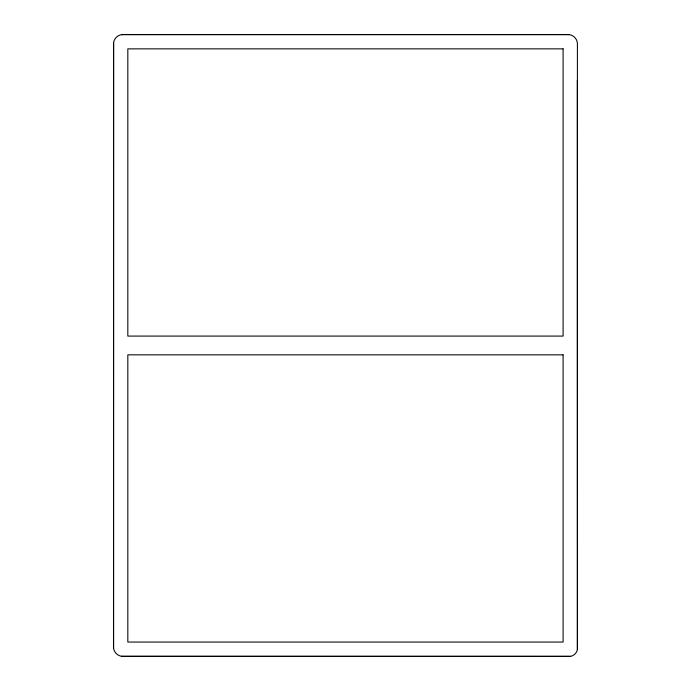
<?xml version="1.0" encoding="UTF-8"?>
<svg xmlns="http://www.w3.org/2000/svg" width="691" height="691" viewBox="0 0 691 691"><rect width="100%" height="100%" fill="white"/><g stroke="black" fill="none" stroke-linecap="round" stroke-linejoin="round"><path stroke-width="1.04" d="M113.592 42.704L113.514 646.992C113.402 652.002 117.876 656.467 122.886 656.364L568.028 656.364C573.271 657.279 578.324 652.235 577.408 646.992L577.408 43.93C577.512 38.912 573.038 34.446 568.028 34.55L122.886 34.55C118.316 34.481 114.119 38.16 113.592 42.704L113.592 648.21M121.668 34.628L569.254 34.628M121.668 656.286L570.585 656.338M577.331 80.424L577.374 649.54M563.096 48.862L127.826 48.862L127.826 336.085L563.096 336.085L563.096 48.862M563.096 354.837L127.826 354.837L127.826 642.06L563.096 642.06L563.096 354.837"/></g></svg>
